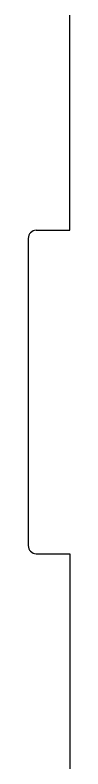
# Model space of a CAD drawing. Header units: inches. Extents: x 70 to 1310, y 181 to 772.
# Drawn here: x 994.7 to 999.9, y 521.5 to 614.8 of the extents above; entities that cross this region are included whole.
import ezdxf

# ---------------------------------------------------------------- set-up
doc = ezdxf.new("R2010")
doc.units = ezdxf.units.IN
doc.header["$LTSCALE"] = 1.21
doc.header["$MEASUREMENT"] = 0
doc.layers.get('0').update_dxf_attribs({"linetype": 'CONTINUOUS'})

msp = doc.modelspace()

# ---------------------------------------------------------------- linework, layer by layer
at = {"linetype": 'Continuous'}
for p, q in [((999.894, 588.157), (999.894, 614.782)), ((995.744, 588.157), (999.894, 588.157)), ((994.744, 587.157), (994.744, 549.157)), ((995.744, 548.157), (999.894, 548.157)), ((999.894, 548.157), (999.894, 521.532))]:
    msp.add_line(p, q, dxfattribs=at)
for centre, start, end in [((995.744, 587.157), 90, 180), ((995.744, 549.157), 180, 270)]:
    msp.add_arc(centre, 1, start, end, dxfattribs=at)

doc.saveas('drawing.dxf')
